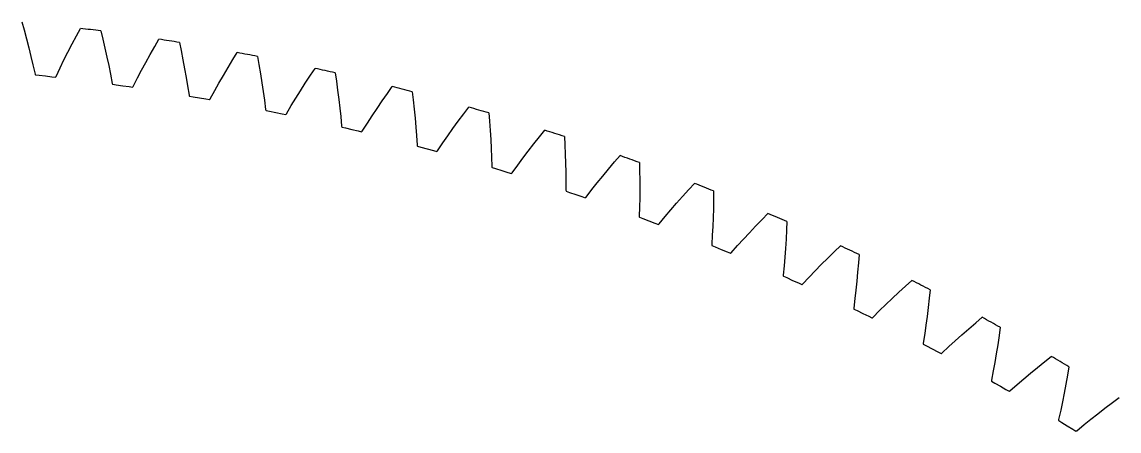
# Model space of a CAD drawing. Extents: x -101 to 121, y -101 to 101.
# Drawn here: x 9.92 to 53.77, y 84.16 to 100.51 of the extents above; entities that cross this region are included whole.
import ezdxf

# ---------------------------------------------------------------- set-up
doc = ezdxf.new("R2010")
doc.units = 0

msp = doc.modelspace()

# ---------------------------------------------------------------- linework, layer by layer
at = {"layer": 'layer1'}
for p, q in [((9.915, 100.512), (10.005, 100.192)), ((10.005, 100.192), (10.102, 99.832)), ((12.092, 99.961), (12.25, 100.254)), ((13.068, 100.151), (13.147, 99.828)), ((10.102, 99.832), (10.192, 99.48)), ((11.754, 99.307), (11.919, 99.631)), ((11.919, 99.631), (12.092, 99.961)), ((13.147, 99.828), (13.233, 99.465)), ((15.226, 99.532), (15.393, 99.82)), ((16.207, 99.691), (16.276, 99.366)), ((10.192, 99.48), (10.277, 99.137)), ((10.277, 99.137), (10.356, 98.803)), ((11.596, 98.991), (11.754, 99.307)), ((13.233, 99.465), (13.312, 99.11)), ((14.867, 98.889), (15.043, 99.208)), ((15.043, 99.208), (15.226, 99.532)), ((16.276, 99.366), (16.35, 99)), ((18.345, 99.005), (18.52, 99.287)), ((19.33, 99.133), (19.389, 98.805)), ((10.356, 98.803), (10.439, 98.429)), ((11.284, 98.336), (11.447, 98.683)), ((11.447, 98.683), (11.596, 98.991)), ((13.312, 99.11), (13.386, 98.765)), ((13.386, 98.765), (13.454, 98.429)), ((14.7, 98.578), (14.867, 98.889)), ((16.35, 99), (16.419, 98.643)), ((17.966, 98.373), (18.152, 98.686)), ((18.152, 98.686), (18.345, 99.005)), ((19.389, 98.805), (19.452, 98.438)), ((10.439, 98.429), (10.448, 98.408)), ((10.448, 98.408), (10.457, 98.397)), ((10.457, 98.397), (10.601, 98.381)), ((10.601, 98.381), (10.858, 98.352)), ((10.858, 98.352), (11.115, 98.324)), ((11.115, 98.324), (11.259, 98.308)), ((11.259, 98.308), (11.271, 98.317)), ((11.271, 98.317), (11.284, 98.336)), ((13.454, 98.429), (13.526, 98.053)), ((14.367, 97.933), (14.541, 98.274)), ((14.541, 98.274), (14.7, 98.578)), ((16.419, 98.643), (16.482, 98.296)), ((16.482, 98.296), (16.539, 97.958)), ((17.789, 98.068), (17.966, 98.373)), ((19.452, 98.438), (19.509, 98.079)), ((21.242, 98.067), (21.446, 98.38)), ((21.446, 98.38), (21.63, 98.657)), ((22.435, 98.477), (22.483, 98.148)), ((13.526, 98.053), (13.534, 98.031)), ((13.534, 98.031), (13.543, 98.02)), ((13.543, 98.02), (13.686, 97.999)), ((13.686, 97.999), (13.942, 97.963)), ((13.942, 97.963), (14.198, 97.926)), ((14.198, 97.926), (14.341, 97.906)), ((14.341, 97.906), (14.354, 97.914)), ((14.354, 97.914), (14.367, 97.933)), ((16.539, 97.958), (16.599, 97.58)), ((17.621, 97.769), (17.789, 98.068)), ((19.509, 98.079), (19.561, 97.73)), ((21.047, 97.76), (21.242, 98.067)), ((22.483, 98.148), (22.534, 97.779)), ((24.525, 97.657), (24.718, 97.929)), ((16.599, 97.58), (16.606, 97.557)), ((16.606, 97.557), (16.615, 97.546)), ((16.615, 97.546), (16.758, 97.521)), ((16.758, 97.521), (17.012, 97.477)), ((17.012, 97.477), (17.267, 97.432)), ((17.267, 97.432), (17.41, 97.407)), ((17.41, 97.407), (17.422, 97.415)), ((17.422, 97.415), (17.436, 97.434)), ((17.436, 97.434), (17.621, 97.769)), ((19.561, 97.73), (19.608, 97.39)), ((19.608, 97.39), (19.656, 97.01)), ((20.683, 97.167), (20.861, 97.46)), ((20.861, 97.46), (21.047, 97.76)), ((22.534, 97.779), (22.58, 97.418)), ((22.58, 97.418), (22.621, 97.067)), ((24.312, 97.352), (24.525, 97.657)), ((25.517, 97.724), (25.555, 97.393)), ((25.555, 97.393), (25.594, 97.022)), ((19.656, 97.01), (19.662, 96.988)), ((19.662, 96.988), (19.671, 96.976)), ((19.671, 96.976), (19.813, 96.947)), ((19.813, 96.947), (20.066, 96.894)), ((20.488, 96.838), (20.683, 97.167)), ((22.621, 97.067), (22.657, 96.726)), ((23.912, 96.757), (24.108, 97.051)), ((24.108, 97.051), (24.312, 97.352)), ((25.594, 97.022), (25.629, 96.661)), ((27.581, 96.839), (27.782, 97.104)), ((20.066, 96.894), (20.319, 96.842)), ((20.319, 96.842), (20.461, 96.812)), ((20.461, 96.812), (20.473, 96.82)), ((20.473, 96.82), (20.488, 96.838)), ((22.657, 96.726), (22.693, 96.345)), ((23.725, 96.47), (23.912, 96.757)), ((25.629, 96.661), (25.659, 96.309)), ((27.144, 96.246), (27.358, 96.54)), ((27.358, 96.54), (27.581, 96.839)), ((28.574, 96.874), (28.602, 96.542)), ((28.602, 96.542), (28.629, 96.171)), ((22.693, 96.345), (22.699, 96.322)), ((22.699, 96.322), (22.707, 96.31)), ((22.707, 96.31), (22.848, 96.276)), ((22.848, 96.276), (23.099, 96.216)), ((23.099, 96.216), (23.351, 96.156)), ((23.351, 96.156), (23.492, 96.122)), ((23.492, 96.122), (23.504, 96.129)), ((23.504, 96.129), (23.52, 96.147)), ((23.52, 96.147), (23.725, 96.47)), ((25.659, 96.309), (25.684, 95.967)), ((26.939, 95.958), (27.144, 96.246)), ((28.629, 96.171), (28.653, 95.808)), ((30.609, 95.925), (30.818, 96.183)), ((25.684, 95.967), (25.709, 95.585)), ((26.528, 95.36), (26.743, 95.677)), ((26.743, 95.677), (26.939, 95.958)), ((28.653, 95.808), (28.671, 95.455)), ((30.154, 95.346), (30.377, 95.633)), ((30.377, 95.633), (30.609, 95.925)), ((31.603, 95.929), (31.62, 95.596)), ((25.709, 95.585), (25.713, 95.562)), ((25.713, 95.562), (25.721, 95.549)), ((25.721, 95.549), (25.861, 95.511)), ((25.861, 95.511), (26.11, 95.443)), ((26.11, 95.443), (26.36, 95.375)), ((26.36, 95.375), (26.499, 95.337)), ((26.499, 95.337), (26.512, 95.343)), ((26.512, 95.343), (26.528, 95.36)), ((28.671, 95.455), (28.686, 95.113)), ((29.94, 95.065), (30.154, 95.346)), ((31.62, 95.596), (31.636, 95.224)), ((31.636, 95.224), (31.648, 94.861)), ((33.607, 94.916), (33.824, 95.168)), ((28.686, 95.113), (28.698, 94.73)), ((28.698, 94.73), (28.702, 94.707)), ((29.51, 94.48), (29.736, 94.79)), ((29.736, 94.79), (29.94, 95.065)), ((31.648, 94.861), (31.656, 94.507)), ((33.366, 94.632), (33.607, 94.916)), ((34.6, 94.889), (34.607, 94.556)), ((28.702, 94.707), (28.71, 94.694)), ((28.71, 94.694), (28.848, 94.652)), ((28.848, 94.652), (29.095, 94.576)), ((29.095, 94.576), (29.342, 94.5)), ((29.342, 94.5), (29.481, 94.457)), ((29.481, 94.457), (29.494, 94.463)), ((29.494, 94.463), (29.51, 94.48)), ((31.656, 94.507), (31.659, 94.165)), ((32.911, 94.077), (33.134, 94.352)), ((33.134, 94.352), (33.366, 94.632)), ((34.607, 94.556), (34.611, 94.183)), ((31.659, 94.165), (31.66, 93.782)), ((32.698, 93.809), (32.911, 94.077)), ((34.611, 94.183), (34.612, 93.82)), ((36.572, 93.814), (36.797, 94.058)), ((31.66, 93.782), (31.663, 93.759)), ((31.663, 93.759), (31.67, 93.746)), ((31.67, 93.746), (31.807, 93.699)), ((31.807, 93.699), (32.052, 93.615)), ((32.052, 93.615), (32.296, 93.531)), ((32.296, 93.531), (32.433, 93.485)), ((32.433, 93.485), (32.447, 93.49)), ((32.447, 93.49), (32.463, 93.506)), ((32.463, 93.506), (32.698, 93.809)), ((34.608, 93.466), (34.602, 93.124)), ((34.612, 93.82), (34.608, 93.466)), ((36.081, 93.264), (36.322, 93.537)), ((36.322, 93.537), (36.572, 93.814)), ((37.56, 93.422), (37.553, 93.05)), ((37.564, 93.755), (37.56, 93.422)), ((34.602, 93.124), (34.59, 92.741)), ((35.629, 92.736), (35.85, 92.997)), ((35.85, 92.997), (36.081, 93.264)), ((37.553, 93.05), (37.542, 92.686)), ((34.59, 92.741), (34.592, 92.718)), ((34.592, 92.718), (34.599, 92.705)), ((34.599, 92.705), (34.734, 92.654)), ((34.734, 92.654), (34.976, 92.562)), ((34.976, 92.562), (35.218, 92.471)), ((35.385, 92.441), (35.629, 92.736)), ((37.542, 92.686), (37.527, 92.333)), ((39.242, 92.35), (39.5, 92.618)), ((39.5, 92.618), (39.733, 92.856)), ((35.218, 92.471), (35.354, 92.42)), ((35.354, 92.42), (35.367, 92.425)), ((35.367, 92.425), (35.385, 92.441)), ((37.527, 92.333), (37.51, 91.991)), ((38.993, 92.085), (39.242, 92.35)), ((40.476, 92.196), (40.457, 91.824)), ((40.49, 92.529), (40.476, 92.196)), ((37.51, 91.991), (37.486, 91.609)), ((38.524, 91.571), (38.754, 91.825)), ((38.754, 91.825), (38.993, 92.085)), ((40.457, 91.824), (40.435, 91.461)), ((37.486, 91.609), (37.488, 91.585)), ((37.488, 91.585), (37.494, 91.572)), ((37.494, 91.572), (37.628, 91.517)), ((37.628, 91.517), (37.867, 91.418)), ((37.867, 91.418), (38.105, 91.319)), ((38.105, 91.319), (38.239, 91.264)), ((38.239, 91.264), (38.253, 91.268)), ((38.253, 91.268), (38.271, 91.284)), ((38.271, 91.284), (38.524, 91.571)), ((40.435, 91.461), (40.409, 91.109)), ((42.124, 91.072), (42.39, 91.332)), ((42.39, 91.332), (42.63, 91.562)), ((40.409, 91.109), (40.381, 90.767)), ((41.619, 90.563), (41.866, 90.815)), ((41.866, 90.815), (42.124, 91.072)), ((43.352, 90.879), (43.321, 90.508)), ((43.376, 91.211), (43.352, 90.879)), ((40.381, 90.767), (40.345, 90.386)), ((40.345, 90.386), (40.346, 90.363)), ((40.346, 90.363), (40.352, 90.349)), ((40.352, 90.349), (40.484, 90.29)), ((41.381, 90.315), (41.619, 90.563)), ((43.321, 90.508), (43.287, 90.146)), ((40.484, 90.29), (40.719, 90.183)), ((40.719, 90.183), (40.955, 90.077)), ((40.955, 90.077), (41.087, 90.017)), ((41.087, 90.017), (41.101, 90.022)), ((41.101, 90.022), (41.119, 90.036)), ((41.119, 90.036), (41.381, 90.315)), ((43.287, 90.146), (43.251, 89.795)), ((44.963, 89.704), (45.238, 89.955)), ((45.238, 89.955), (45.485, 90.178)), ((43.251, 89.795), (43.212, 89.454)), ((44.698, 89.455), (44.963, 89.704)), ((46.185, 89.473), (46.143, 89.103)), ((46.22, 89.804), (46.185, 89.473)), ((43.212, 89.454), (43.164, 89.074)), ((43.164, 89.074), (43.164, 89.051)), ((43.164, 89.051), (43.17, 89.037)), ((43.17, 89.037), (43.3, 88.974)), ((44.198, 88.971), (44.443, 89.211)), ((44.443, 89.211), (44.698, 89.455)), ((46.143, 89.103), (46.098, 88.742)), ((43.3, 88.974), (43.532, 88.86)), ((43.532, 88.86), (43.764, 88.746)), ((43.764, 88.746), (43.894, 88.682)), ((43.894, 88.682), (43.908, 88.686)), ((43.908, 88.686), (43.927, 88.7)), ((43.927, 88.7), (44.198, 88.971)), ((46.098, 88.742), (46.05, 88.392)), ((48.041, 88.49), (48.295, 88.705)), ((46.05, 88.392), (46, 88.053)), ((47.486, 88.007), (47.759, 88.247)), ((47.759, 88.247), (48.041, 88.49)), ((49.018, 88.308), (48.973, 87.978)), ((46, 88.053), (45.941, 87.674)), ((46.971, 87.539), (47.223, 87.771)), ((47.223, 87.771), (47.486, 88.007)), ((48.973, 87.978), (48.919, 87.609)), ((45.941, 87.674), (45.94, 87.651)), ((45.94, 87.651), (45.945, 87.637)), ((45.945, 87.637), (46.073, 87.57)), ((46.073, 87.57), (46.302, 87.449)), ((46.302, 87.449), (46.53, 87.328)), ((46.53, 87.328), (46.658, 87.26)), ((46.672, 87.263), (46.691, 87.277)), ((46.691, 87.277), (46.971, 87.539)), ((48.919, 87.609), (48.862, 87.25)), ((46.658, 87.26), (46.672, 87.263)), ((48.804, 86.902), (48.743, 86.564)), ((48.862, 87.25), (48.804, 86.902)), ((50.507, 86.703), (50.797, 86.937)), ((50.797, 86.937), (51.058, 87.144)), ((48.743, 86.564), (48.672, 86.188)), ((49.957, 86.244), (50.227, 86.472)), ((50.227, 86.472), (50.507, 86.703)), ((51.712, 86.396), (51.647, 86.029)), ((51.768, 86.724), (51.712, 86.396)), ((48.672, 86.188), (48.671, 86.165)), ((48.671, 86.165), (48.675, 86.151)), ((48.675, 86.151), (48.801, 86.079)), ((48.801, 86.079), (49.026, 85.951)), ((49.41, 85.767), (49.697, 86.02)), ((49.697, 86.02), (49.957, 86.244)), ((51.647, 86.029), (51.579, 85.672)), ((49.026, 85.951), (49.25, 85.823)), ((49.25, 85.823), (49.376, 85.751)), ((49.376, 85.751), (49.39, 85.754)), ((49.39, 85.754), (49.41, 85.767)), ((51.579, 85.672), (51.509, 85.326)), ((51.509, 85.326), (51.438, 84.991)), ((53.206, 85.074), (53.503, 85.299)), ((53.503, 85.299), (53.77, 85.497)), ((51.438, 84.991), (51.355, 84.617)), ((52.641, 84.632), (52.918, 84.851)), ((52.918, 84.851), (53.206, 85.074)), ((51.355, 84.617), (51.353, 84.593)), ((51.353, 84.593), (51.357, 84.579)), ((51.357, 84.579), (51.481, 84.504)), ((51.481, 84.504), (51.701, 84.369)), ((51.701, 84.369), (51.922, 84.234)), ((51.922, 84.234), (52.045, 84.158)), ((52.079, 84.173), (52.375, 84.417)), ((52.375, 84.417), (52.641, 84.632)), ((52.045, 84.158), (52.059, 84.161)), ((52.059, 84.161), (52.079, 84.173))]:
    msp.add_line(p, q, dxfattribs=at)
for start, end in [(82.56613, 83.03387), (80.76613, 81.23386), (78.96614, 79.43387), (77.16613, 77.63386), (75.36613, 75.83386), (73.56614, 74.03387), (71.76613, 72.23386), (69.96613, 70.43386), (68.16614, 68.63387), (66.36613, 66.83386), (64.56613, 65.03386), (62.76613, 63.23386), (60.96614, 61.43387), (59.16614, 59.63387)]:
    msp.add_arc((0, 0), 101, start, end, dxfattribs=at)
at = {"layer": 'layer3'}
for p, q in [((9.915, 100.512), (10.005, 100.192)), ((10.005, 100.192), (10.102, 99.832)), ((12.092, 99.961), (12.25, 100.254)), ((13.068, 100.151), (13.147, 99.828)), ((10.102, 99.832), (10.192, 99.48)), ((11.754, 99.307), (11.919, 99.631)), ((11.919, 99.631), (12.092, 99.961)), ((13.147, 99.828), (13.233, 99.465)), ((15.226, 99.532), (15.393, 99.82)), ((16.207, 99.691), (16.276, 99.366)), ((10.192, 99.48), (10.277, 99.137)), ((10.277, 99.137), (10.356, 98.803)), ((11.596, 98.991), (11.754, 99.307)), ((13.233, 99.465), (13.312, 99.11)), ((14.867, 98.889), (15.043, 99.208)), ((15.043, 99.208), (15.226, 99.532)), ((16.276, 99.366), (16.35, 99)), ((18.345, 99.005), (18.52, 99.287)), ((19.33, 99.133), (19.389, 98.805)), ((10.356, 98.803), (10.439, 98.429)), ((11.284, 98.336), (11.447, 98.683)), ((11.447, 98.683), (11.596, 98.991)), ((13.312, 99.11), (13.386, 98.765)), ((13.386, 98.765), (13.454, 98.429)), ((14.7, 98.578), (14.867, 98.889)), ((16.35, 99), (16.419, 98.643)), ((17.966, 98.373), (18.152, 98.686)), ((18.152, 98.686), (18.345, 99.005)), ((19.389, 98.805), (19.452, 98.438)), ((10.439, 98.429), (10.448, 98.408)), ((10.448, 98.408), (10.457, 98.397)), ((10.457, 98.397), (10.601, 98.381)), ((10.601, 98.381), (10.858, 98.352)), ((10.858, 98.352), (11.115, 98.324)), ((11.115, 98.324), (11.259, 98.308)), ((11.259, 98.308), (11.271, 98.317)), ((11.271, 98.317), (11.284, 98.336)), ((13.454, 98.429), (13.526, 98.053)), ((14.367, 97.933), (14.541, 98.274)), ((14.541, 98.274), (14.7, 98.578)), ((16.419, 98.643), (16.482, 98.296)), ((16.482, 98.296), (16.539, 97.958)), ((17.789, 98.068), (17.966, 98.373)), ((19.452, 98.438), (19.509, 98.079)), ((21.242, 98.067), (21.446, 98.38)), ((21.446, 98.38), (21.63, 98.657)), ((22.435, 98.477), (22.483, 98.148)), ((13.526, 98.053), (13.534, 98.031)), ((13.534, 98.031), (13.543, 98.02)), ((13.543, 98.02), (13.686, 97.999)), ((13.686, 97.999), (13.942, 97.963)), ((13.942, 97.963), (14.198, 97.926)), ((14.198, 97.926), (14.341, 97.906)), ((14.341, 97.906), (14.354, 97.914)), ((14.354, 97.914), (14.367, 97.933)), ((16.539, 97.958), (16.599, 97.58)), ((17.621, 97.769), (17.789, 98.068)), ((19.509, 98.079), (19.561, 97.73)), ((21.047, 97.76), (21.242, 98.067)), ((22.483, 98.148), (22.534, 97.779)), ((24.525, 97.657), (24.718, 97.929)), ((16.599, 97.58), (16.606, 97.557)), ((16.606, 97.557), (16.615, 97.546)), ((16.615, 97.546), (16.758, 97.521)), ((16.758, 97.521), (17.012, 97.477)), ((17.012, 97.477), (17.267, 97.432)), ((17.267, 97.432), (17.41, 97.407)), ((17.41, 97.407), (17.422, 97.415)), ((17.422, 97.415), (17.436, 97.434)), ((17.436, 97.434), (17.621, 97.769)), ((19.561, 97.73), (19.608, 97.39)), ((19.608, 97.39), (19.656, 97.01)), ((20.683, 97.167), (20.861, 97.46)), ((20.861, 97.46), (21.047, 97.76)), ((22.534, 97.779), (22.58, 97.418)), ((22.58, 97.418), (22.621, 97.067)), ((24.312, 97.352), (24.525, 97.657)), ((25.517, 97.724), (25.555, 97.393)), ((25.555, 97.393), (25.594, 97.022)), ((19.656, 97.01), (19.662, 96.988)), ((19.662, 96.988), (19.671, 96.976)), ((19.671, 96.976), (19.813, 96.947)), ((19.813, 96.947), (20.066, 96.894)), ((20.488, 96.838), (20.683, 97.167)), ((22.621, 97.067), (22.657, 96.726)), ((23.912, 96.757), (24.108, 97.051)), ((24.108, 97.051), (24.312, 97.352)), ((25.594, 97.022), (25.629, 96.661)), ((27.581, 96.839), (27.782, 97.104)), ((20.066, 96.894), (20.319, 96.842)), ((20.319, 96.842), (20.461, 96.812)), ((20.461, 96.812), (20.473, 96.82)), ((20.473, 96.82), (20.488, 96.838)), ((22.657, 96.726), (22.693, 96.345)), ((23.725, 96.47), (23.912, 96.757)), ((25.629, 96.661), (25.659, 96.309)), ((27.144, 96.246), (27.358, 96.54)), ((27.358, 96.54), (27.581, 96.839)), ((28.574, 96.874), (28.602, 96.542)), ((28.602, 96.542), (28.629, 96.171)), ((22.693, 96.345), (22.699, 96.322)), ((22.699, 96.322), (22.707, 96.31)), ((22.707, 96.31), (22.848, 96.276)), ((22.848, 96.276), (23.099, 96.216)), ((23.099, 96.216), (23.351, 96.156)), ((23.351, 96.156), (23.492, 96.122)), ((23.492, 96.122), (23.504, 96.129)), ((23.504, 96.129), (23.52, 96.147)), ((23.52, 96.147), (23.725, 96.47)), ((25.659, 96.309), (25.684, 95.967)), ((26.939, 95.958), (27.144, 96.246)), ((28.629, 96.171), (28.653, 95.808)), ((30.609, 95.925), (30.818, 96.183)), ((25.684, 95.967), (25.709, 95.585)), ((26.528, 95.36), (26.743, 95.677)), ((26.743, 95.677), (26.939, 95.958)), ((28.653, 95.808), (28.671, 95.455)), ((30.154, 95.346), (30.377, 95.633)), ((30.377, 95.633), (30.609, 95.925)), ((31.603, 95.929), (31.62, 95.596)), ((25.709, 95.585), (25.713, 95.562)), ((25.713, 95.562), (25.721, 95.549)), ((25.721, 95.549), (25.861, 95.511)), ((25.861, 95.511), (26.11, 95.443)), ((26.11, 95.443), (26.36, 95.375)), ((26.36, 95.375), (26.499, 95.337)), ((26.499, 95.337), (26.512, 95.343)), ((26.512, 95.343), (26.528, 95.36)), ((28.671, 95.455), (28.686, 95.113)), ((29.94, 95.065), (30.154, 95.346)), ((31.62, 95.596), (31.636, 95.224)), ((31.636, 95.224), (31.648, 94.861)), ((33.607, 94.916), (33.824, 95.168)), ((28.686, 95.113), (28.698, 94.73)), ((28.698, 94.73), (28.702, 94.707)), ((29.51, 94.48), (29.736, 94.79)), ((29.736, 94.79), (29.94, 95.065)), ((31.648, 94.861), (31.656, 94.507)), ((33.366, 94.632), (33.607, 94.916)), ((34.6, 94.889), (34.607, 94.556)), ((28.702, 94.707), (28.71, 94.694)), ((28.71, 94.694), (28.848, 94.652)), ((28.848, 94.652), (29.095, 94.576)), ((29.095, 94.576), (29.342, 94.5)), ((29.342, 94.5), (29.481, 94.457)), ((29.481, 94.457), (29.494, 94.463)), ((29.494, 94.463), (29.51, 94.48)), ((31.656, 94.507), (31.659, 94.165)), ((32.911, 94.077), (33.134, 94.352)), ((33.134, 94.352), (33.366, 94.632)), ((34.607, 94.556), (34.611, 94.183)), ((31.659, 94.165), (31.66, 93.782)), ((32.698, 93.809), (32.911, 94.077)), ((34.611, 94.183), (34.612, 93.82)), ((36.572, 93.814), (36.797, 94.058)), ((31.66, 93.782), (31.663, 93.759)), ((31.663, 93.759), (31.67, 93.746)), ((31.67, 93.746), (31.807, 93.699)), ((31.807, 93.699), (32.052, 93.615)), ((32.052, 93.615), (32.296, 93.531)), ((32.296, 93.531), (32.433, 93.485)), ((32.433, 93.485), (32.447, 93.49)), ((32.447, 93.49), (32.463, 93.506)), ((32.463, 93.506), (32.698, 93.809)), ((34.608, 93.466), (34.602, 93.124)), ((34.612, 93.82), (34.608, 93.466)), ((36.081, 93.264), (36.322, 93.537)), ((36.322, 93.537), (36.572, 93.814)), ((37.56, 93.422), (37.553, 93.05)), ((37.564, 93.755), (37.56, 93.422)), ((34.602, 93.124), (34.59, 92.741)), ((35.629, 92.736), (35.85, 92.997)), ((35.85, 92.997), (36.081, 93.264)), ((37.553, 93.05), (37.542, 92.686)), ((34.59, 92.741), (34.592, 92.718)), ((34.592, 92.718), (34.599, 92.705)), ((34.599, 92.705), (34.734, 92.654)), ((34.734, 92.654), (34.976, 92.562)), ((34.976, 92.562), (35.218, 92.471)), ((35.385, 92.441), (35.629, 92.736)), ((37.542, 92.686), (37.527, 92.333)), ((39.242, 92.35), (39.5, 92.618)), ((39.5, 92.618), (39.733, 92.856)), ((35.218, 92.471), (35.354, 92.42)), ((35.354, 92.42), (35.367, 92.425)), ((35.367, 92.425), (35.385, 92.441)), ((37.527, 92.333), (37.51, 91.991)), ((38.993, 92.085), (39.242, 92.35)), ((40.476, 92.196), (40.457, 91.824)), ((40.49, 92.529), (40.476, 92.196)), ((37.51, 91.991), (37.486, 91.609)), ((38.524, 91.571), (38.754, 91.825)), ((38.754, 91.825), (38.993, 92.085)), ((40.457, 91.824), (40.435, 91.461)), ((37.486, 91.609), (37.488, 91.585)), ((37.488, 91.585), (37.494, 91.572)), ((37.494, 91.572), (37.628, 91.517)), ((37.628, 91.517), (37.867, 91.418)), ((37.867, 91.418), (38.105, 91.319)), ((38.105, 91.319), (38.239, 91.264)), ((38.239, 91.264), (38.253, 91.268)), ((38.253, 91.268), (38.271, 91.284)), ((38.271, 91.284), (38.524, 91.571)), ((40.435, 91.461), (40.409, 91.109)), ((42.124, 91.072), (42.39, 91.332)), ((42.39, 91.332), (42.63, 91.562)), ((40.409, 91.109), (40.381, 90.767)), ((41.619, 90.563), (41.866, 90.815)), ((41.866, 90.815), (42.124, 91.072)), ((43.352, 90.879), (43.321, 90.508)), ((43.376, 91.211), (43.352, 90.879)), ((40.381, 90.767), (40.345, 90.386)), ((40.345, 90.386), (40.346, 90.363)), ((40.346, 90.363), (40.352, 90.349)), ((40.352, 90.349), (40.484, 90.29)), ((41.381, 90.315), (41.619, 90.563)), ((43.321, 90.508), (43.287, 90.146)), ((40.484, 90.29), (40.719, 90.183)), ((40.719, 90.183), (40.955, 90.077)), ((40.955, 90.077), (41.087, 90.017)), ((41.087, 90.017), (41.101, 90.022)), ((41.101, 90.022), (41.119, 90.036)), ((41.119, 90.036), (41.381, 90.315)), ((43.287, 90.146), (43.251, 89.795)), ((44.963, 89.704), (45.238, 89.955)), ((45.238, 89.955), (45.485, 90.178)), ((43.251, 89.795), (43.212, 89.454)), ((44.698, 89.455), (44.963, 89.704)), ((46.185, 89.473), (46.143, 89.103)), ((46.22, 89.804), (46.185, 89.473)), ((43.212, 89.454), (43.164, 89.074)), ((43.164, 89.074), (43.164, 89.051)), ((43.164, 89.051), (43.17, 89.037)), ((43.17, 89.037), (43.3, 88.974)), ((44.198, 88.971), (44.443, 89.211)), ((44.443, 89.211), (44.698, 89.455)), ((46.143, 89.103), (46.098, 88.742)), ((43.3, 88.974), (43.532, 88.86)), ((43.532, 88.86), (43.764, 88.746)), ((43.764, 88.746), (43.894, 88.682)), ((43.894, 88.682), (43.908, 88.686)), ((43.908, 88.686), (43.927, 88.7)), ((43.927, 88.7), (44.198, 88.971)), ((46.098, 88.742), (46.05, 88.392)), ((48.041, 88.49), (48.295, 88.705)), ((46.05, 88.392), (46, 88.053)), ((47.486, 88.007), (47.759, 88.247)), ((47.759, 88.247), (48.041, 88.49)), ((49.018, 88.308), (48.973, 87.978)), ((46, 88.053), (45.941, 87.674)), ((46.971, 87.539), (47.223, 87.771)), ((47.223, 87.771), (47.486, 88.007)), ((48.973, 87.978), (48.919, 87.609)), ((45.941, 87.674), (45.94, 87.651)), ((45.94, 87.651), (45.945, 87.637)), ((45.945, 87.637), (46.073, 87.57)), ((46.073, 87.57), (46.302, 87.449)), ((46.302, 87.449), (46.53, 87.328)), ((46.53, 87.328), (46.658, 87.26)), ((46.672, 87.263), (46.691, 87.277)), ((46.691, 87.277), (46.971, 87.539)), ((48.919, 87.609), (48.862, 87.25)), ((46.658, 87.26), (46.672, 87.263)), ((48.804, 86.902), (48.743, 86.564)), ((48.862, 87.25), (48.804, 86.902)), ((50.507, 86.703), (50.797, 86.937)), ((50.797, 86.937), (51.058, 87.144)), ((48.743, 86.564), (48.672, 86.188)), ((49.957, 86.244), (50.227, 86.472)), ((50.227, 86.472), (50.507, 86.703)), ((51.712, 86.396), (51.647, 86.029)), ((51.768, 86.724), (51.712, 86.396)), ((48.672, 86.188), (48.671, 86.165)), ((48.671, 86.165), (48.675, 86.151)), ((48.675, 86.151), (48.801, 86.079)), ((48.801, 86.079), (49.026, 85.951)), ((49.41, 85.767), (49.697, 86.02)), ((49.697, 86.02), (49.957, 86.244)), ((51.647, 86.029), (51.579, 85.672)), ((49.026, 85.951), (49.25, 85.823)), ((49.25, 85.823), (49.376, 85.751)), ((49.376, 85.751), (49.39, 85.754)), ((49.39, 85.754), (49.41, 85.767)), ((51.579, 85.672), (51.509, 85.326)), ((51.509, 85.326), (51.438, 84.991)), ((53.206, 85.074), (53.503, 85.299)), ((53.503, 85.299), (53.77, 85.497)), ((51.438, 84.991), (51.355, 84.617)), ((52.641, 84.632), (52.918, 84.851)), ((52.918, 84.851), (53.206, 85.074)), ((51.355, 84.617), (51.353, 84.593)), ((51.353, 84.593), (51.357, 84.579)), ((51.357, 84.579), (51.481, 84.504)), ((51.481, 84.504), (51.701, 84.369)), ((51.701, 84.369), (51.922, 84.234)), ((51.922, 84.234), (52.045, 84.158)), ((52.079, 84.173), (52.375, 84.417)), ((52.375, 84.417), (52.641, 84.632)), ((52.045, 84.158), (52.059, 84.161)), ((52.059, 84.161), (52.079, 84.173))]:
    msp.add_line(p, q, dxfattribs=at)
for start, end in [(82.56613, 83.03387), (80.76613, 81.23386), (78.96614, 79.43387), (77.16613, 77.63386), (75.36613, 75.83386), (73.56614, 74.03387), (71.76613, 72.23386), (69.96613, 70.43386), (68.16614, 68.63387), (66.36613, 66.83386), (64.56613, 65.03386), (62.76613, 63.23386), (60.96614, 61.43387), (59.16614, 59.63387)]:
    msp.add_arc((0, 0), 101, start, end, dxfattribs=at)

doc.saveas('drawing.dxf')
